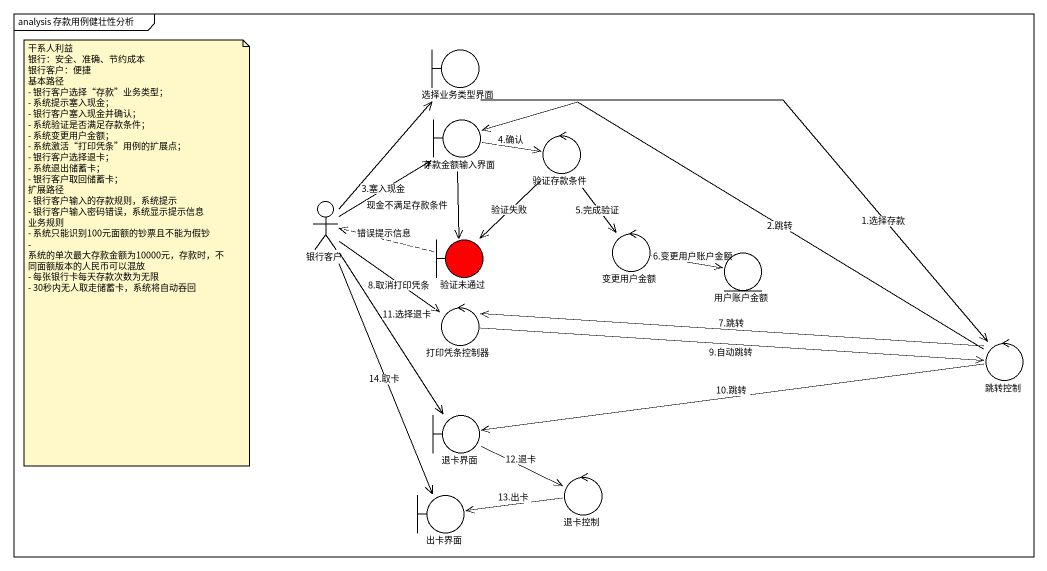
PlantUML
@startuml
mainframe analysis 存款用例健壮性分析
boundary 选择业务类型界面
boundary 存款金额输入界面
control 验证存款条件
actor 银行客户
boundary 验证未通过 #FF0000
control 变更用户金额
entity 用户账户金额
control 打印凭条控制器
control 跳转控制
boundary 退卡界面
control 退卡控制
boundary 出卡界面
选择业务类型界面 -right-> 跳转控制 : 1.选择存款
存款金额输入界面 -right-> 验证存款条件 : 4.确认
存款金额输入界面 --> 验证未通过 : 现金不满足存款条件
验证存款条件 --> 验证未通过 : 验证失败
验证存款条件 --> 变更用户金额 : 5.完成验证
银行客户 -up-> 选择业务类型界面
银行客户 -up-> 存款金额输入界面 : 3.塞入现金
银行客户 --> 打印凭条控制器 : 8.取消打印凭条
银行客户 --> 退卡界面 : 11.选择退卡
银行客户 --> 出卡界面 : 14.取卡
验证未通过 .left.> 银行客户 : 错误提示信息
变更用户金额 -right-> 用户账户金额 : 6.变更用户账户金额
打印凭条控制器 -right-> 跳转控制 : 9.自动跳转
跳转控制 -left-> 存款金额输入界面 : 2.跳转
跳转控制 -left-> 打印凭条控制器 : 7.跳转
跳转控制 -left-> 退卡界面 : 10.跳转
退卡界面 -right-> 退卡控制 : 12.退卡
退卡控制 -left-> 出卡界面 : 13.出卡
note as N1
  干系人利益
  银行：安全、准确、节约成本
  银行客户：便捷
  基本路径
  - 银行客户选择“存款”业务类型；
  - 系统提示塞入现金；
  - 银行客户塞入现金并确认；
  - 系统验证是否满足存款条件；
  - 系统变更用户金额；
  - 系统激活“打印凭条”用例的扩展点；
  - 银行客户选择退卡；
  - 系统退出储蓄卡；
  - 银行客户取回储蓄卡；
  扩展路径
  - 银行客户输入的存款规则，系统提示
  - 银行客户输入密码错误，系统显示提示信息
  业务规则
  - 系统只能识别100元面额的钞票且不能为假钞
  - 系统的单次最大存款金额为10000元，存款时，不同面额版本的人民币可以混放
  - 每张银行卡每天存款次数为无限
  - 30秒内无人取走储蓄卡，系统将自动吞回
end note
@enduml
